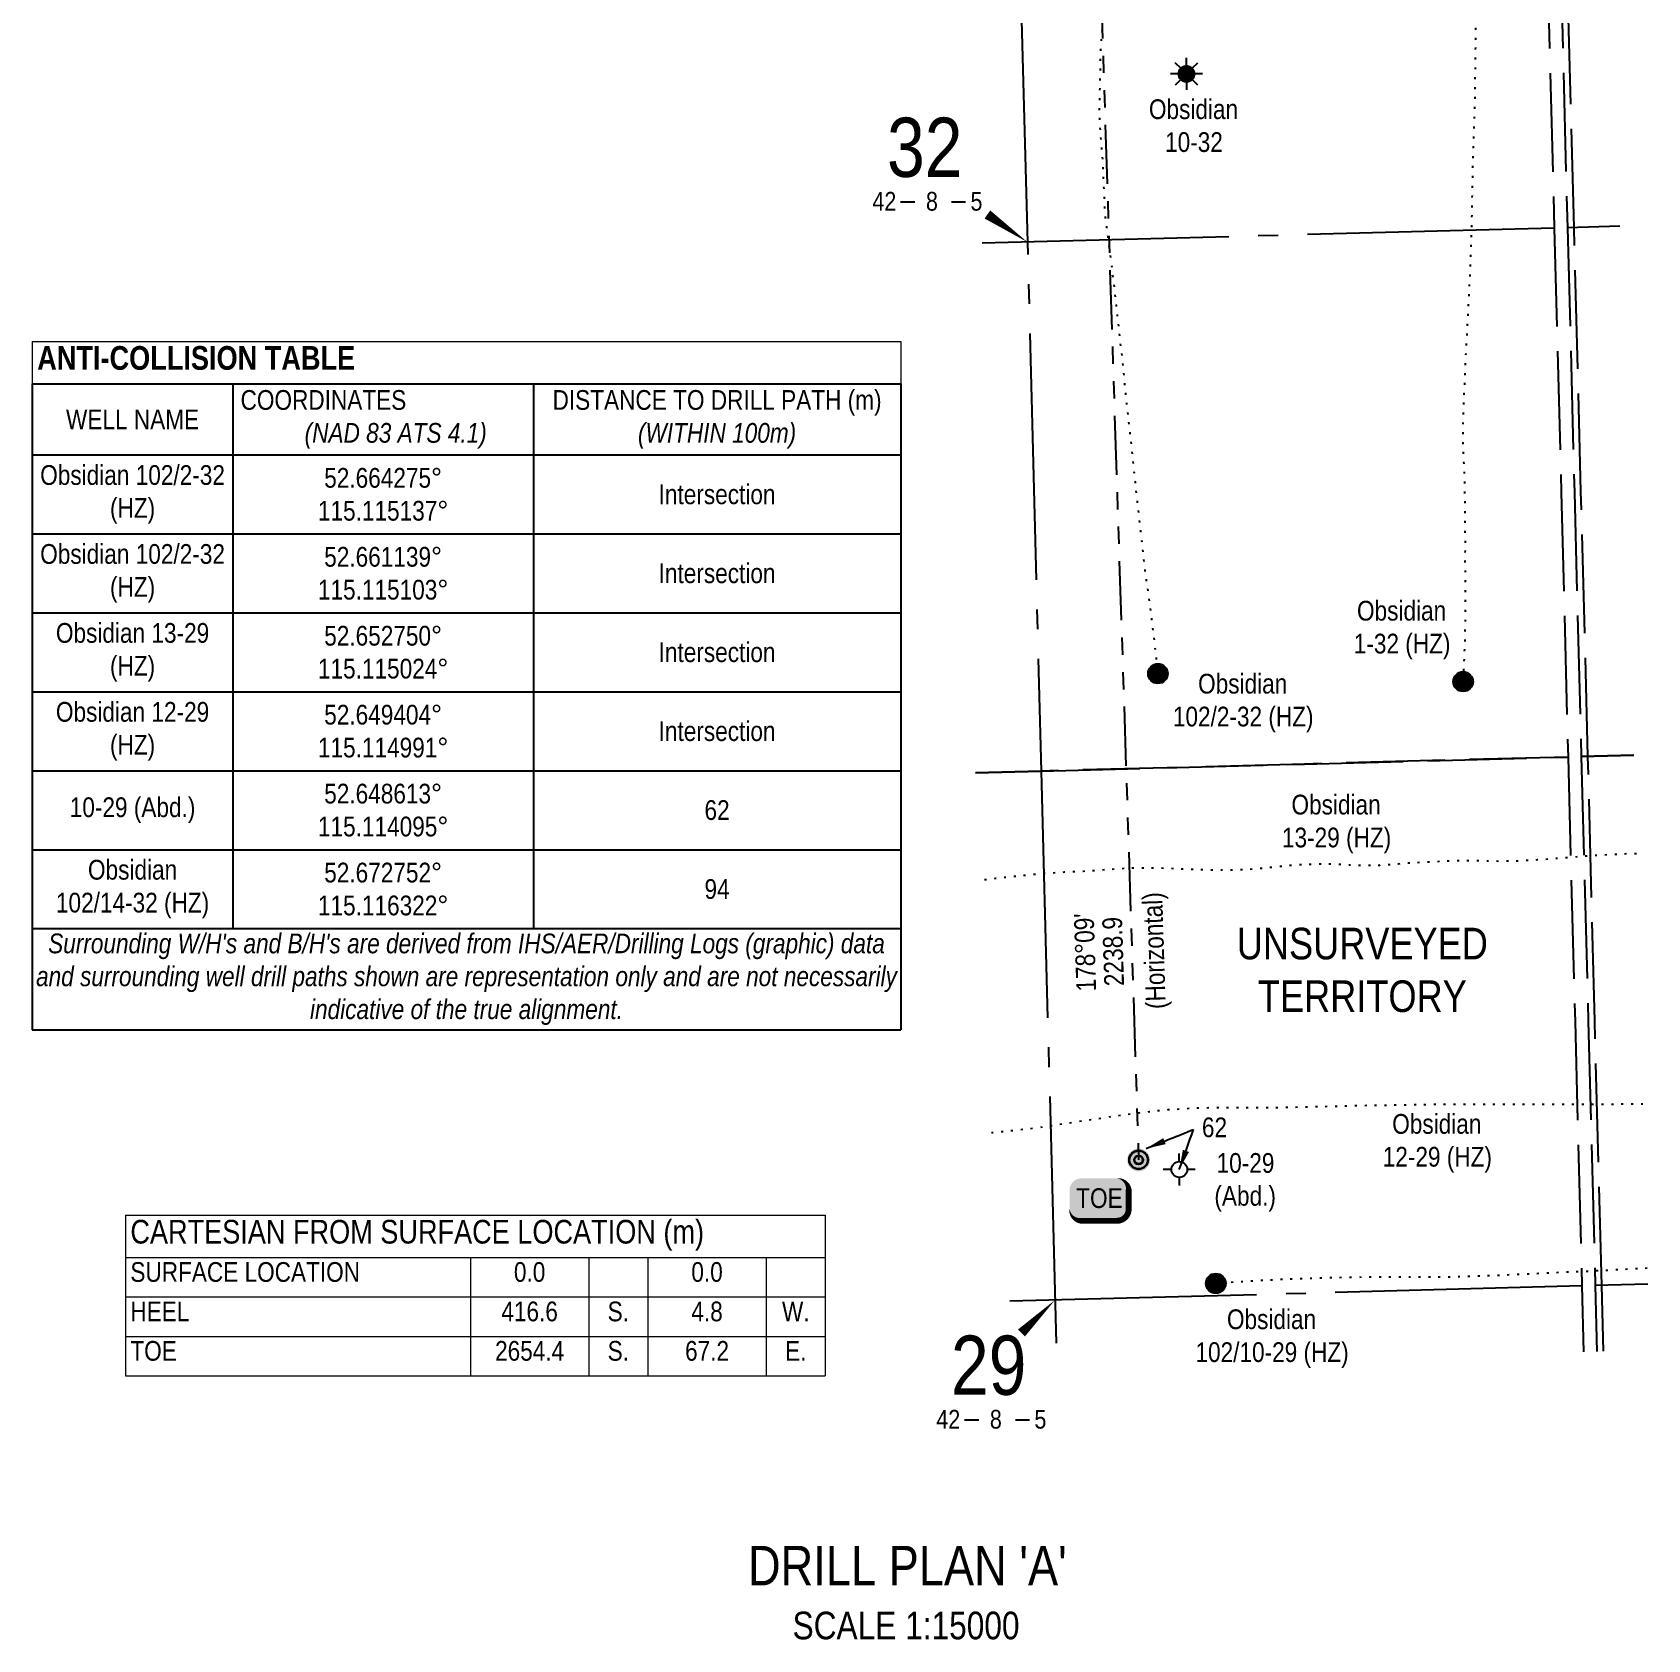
# Model space of a CAD drawing. Extents: x 623573 to 630850, y 5829278 to 5839468.
# Drawn here: x 628056 to 630512, y 5829278 to 5831721 of the extents above; entities that cross this region are included whole.
import ezdxf
from ezdxf.enums import TextEntityAlignment as Align

# ---------------------------------------------------------------- set-up
doc = ezdxf.new("R2010")
doc.units = 0
doc.header["$LTSCALE"] = 5
for name, pattern in [('foc-DOT', [1, 0.2, -0.8]), ('foc-DRILLPATH', [14.75, 6, -1.75, 1.75, -1.75, 1.75, -1.75]), ('foc-QUARTERLINE', [33, 25, -3, 2, -3]), ('foc-UNSURVEYED', [12.5, 10, -2.5])]:
    doc.linetypes.add(name, pattern=pattern)
doc.layers.get('Defpoints').update_dxf_attribs({"color": 9})
for name, color, linetype in [('10', 1, 'Continuous'), ('9', 3, 'Continuous'), ('ABADATA-DRILL-T', 8, 'Continuous'), ('AS-DRILL', 8, 'foc-DOT'), ('AS-DRILL-T', 8, 'Continuous'), ('C-WS-S', 8, 'Continuous'), ('CG-NOTES', 7, 'Continuous'), ('DETAIL-T', 7, 'Continuous'), ('F-WS-S', 8, 'Continuous'), ('L-BD', 7, 'Continuous'), ('L-MON', 1, 'Continuous'), ('L-QSEC', 8, 'foc-QUARTERLINE'), ('L-SECLBL', 7, 'Continuous'), ('L-UNS-T', 3, 'Continuous'), ('L-USEC', 7, 'foc-UNSURVEYED'), ('P-PDRILLPATH', 12, 'foc-DRILLPATH')]:
    doc.layers.add(name, color=color, linetype=linetype)
doc.layers.add('T-TIE-T', color=201, linetype='Continuous', lineweight=18)
doc.styles.add('0', font='ARIALN.TTF')
doc.styles.add('80', font='ARIALN.TTF', dxfattribs={"height": 10})
doc.styles.add('80CG', font='ARIALN.TTF', dxfattribs={"height": 10})
doc.styles.add('80L', font='ARIALN.TTF', dxfattribs={"height": 10})
doc.styles.add('BOLD', font='ARIALNB.TTF')
doc.styles.add('SIMPLEX', font='ARIALN.TTF')
doc.dimstyles.new('Compass 5 000', dxfattribs={"dimscale": 5, "dimtxt": 9, "dimasz": 2, "dimexe": 0.2, "dimexo": 0.0625, "dimgap": 0.5, "dimtad": 0, "dimtih": 1, "dimtoh": 1, "dimzin": 0, "dimdsep": 46, "dimtxsty": '80CG', "dimcen": 0.1, "dimse1": 1, "dimse2": 1, "dimclrd": 256, "dimclrt": 256, "dimaunit": 1, "dimadec": 4, "dimazin": 0, "dimtfac": 0.06, "dimtofl": 0, "dimtmove": 0, "dimatfit": 1, "dimfxl": 0.2, "dimtolj": 1, "dimtzin": 0, "dimlwd": -1, "dimarcsym": 0})

# ---------------------------------------------------------------- blocks, each defined once
blk = doc.blocks.new('*T80')
at = {"layer": 'CG-NOTES', "color": 0, "lineweight": -2, "transparency": 16777216}
for p, q in [((0, -64.3), (1320, -64.3)), ((0, -64.3), (0, -1046.4)), ((304.7, -64.3), (304.7, -892.5)), ((761.9, -64.3), (761.9, -892.5)), ((1320, -64.3), (1320, -1046.4)), ((0, -172.5), (1320, -172.5)), ((0, -292.5), (1320, -292.5)), ((0, -412.5), (1320, -412.5)), ((0, -532.5), (1320, -532.5)), ((0, -652.5), (1320, -652.5)), ((0, -772.5), (1320, -772.5)), ((0, -892.5), (1320, -892.5)), ((0, -1046.4), (1320, -1046.4))]:
    blk.add_line(p, q, dxfattribs=at)
at = {"layer": 'Defpoints', "color": 8, "linetype": 'ByBlock', "lineweight": 0, "transparency": 16777216}
for p, q in [((0, 0), (1320, 0)), ((0, 0), (0, -64.3)), ((1320, 0), (1320, -64.3))]:
    blk.add_line(p, q, dxfattribs=at)
at = {"layer": 'CG-NOTES', "color": 154, "transparency": 16777216, "insert": (7.5, -7), "char_height": 36, "width": 1305, "attachment_point": 1, "style": 'BOLD'}
blk.add_mtext('{\\C14;ANTI-COLLISION TABLE}', dxfattribs=at)
at = {"layer": 'CG-NOTES', "transparency": 16777216, "char_height": 30, "attachment_point": 5, "style": '0'}
for s, insert, width in [('COORDINATES                         {\\fArial Narrow|b0|i1|c0|p34;(NAD 83 ATS 4.1)}', (533.3, -118.4), 442.12), ('DISTANCE TO DRILL PATH (m) {\\fArial Narrow|b0|i1|c0|p34;(WITHIN 100m)}', (1040.9, -118.4), 543.133), ('WELL NAME', (152.4, -118.4), 289.747), ('Obsidian 102/2-32 (HZ)', (152.4, -232.5), 289.747), ('52.664275°^J115.115137°', (533.3, -232.5), 442.12), ('Intersection', (1040.9, -232.5), 543.133), ('Obsidian 102/2-32 (HZ)', (152.4, -352.5), 289.747), ('52.661139°^J115.115103°', (533.3, -352.5), 442.12), ('Intersection', (1040.9, -352.5), 543.133), ('Obsidian 13-29 (HZ)', (152.4, -472.5), 289.747), ('52.652750°^J115.115024°', (533.3, -472.5), 442.12), ('Intersection', (1040.9, -472.5), 543.133), ('Obsidian 12-29 (HZ)', (152.4, -592.5), 289.747), ('52.649404°^J115.114991°', (533.3, -592.5), 442.12), ('Intersection', (1040.9, -592.5), 543.133), ('52.648613°^J115.114095°', (533.3, -712.5), 442.12), ('10-29 (Abd.)', (152.4, -712.5), 289.747), ('62', (1040.9, -712.5), 543.133), ('Obsidian 102/14-32 (HZ)', (152.4, -832.5), 289.747), ('52.672752°^J115.116322°', (533.3, -832.5), 442.12), ('94', (1040.9, -832.5), 543.133), ("{\\fArial Narrow|b0|i1|c0|p34;Surrounding W/H's and B/H's are derived from IHS/AER/Drilling Logs (graphic) data and surrounding well drill paths shown are representation only and are not necessarily indicative of the true alignment.}", (660, -969.5), 1305)]:
    blk.add_mtext(s, dxfattribs=dict(at, insert=insert, width=width))
blk = doc.blocks.new('*T82')
at = {"layer": 'Defpoints', "color": 8, "linetype": 'ByBlock', "lineweight": 0, "transparency": 16777216}
for p, q in [((0, 0), (1063.9, 0)), ((0, 0), (0, -244.1)), ((1063.9, 0), (1063.9, -244.1)), ((0, -64.2), (1063.9, -64.2)), ((524.4, -64.2), (524.4, -244.1)), ((704.3, -64.2), (704.3, -244.1)), ((794.2, -64.2), (794.2, -244.1)), ((974, -64.2), (974, -244.1)), ((0, -124.2), (1063.9, -124.2)), ((0, -184.1), (1063.9, -184.1)), ((0, -244.1), (1063.9, -244.1))]:
    blk.add_line(p, q, dxfattribs=at)
at = {"layer": 'CG-NOTES', "color": 154, "transparency": 16777216, "insert": (7.5, -7), "char_height": 35.97, "width": 1048.948, "attachment_point": 1, "style": 'BOLD'}
blk.add_mtext('{\\fArial Narrow|b0|i0|c0|p34;\\C14;CARTESIAN FROM SURFACE LOCATION (m)}', dxfattribs=at)
at = {"layer": 'CG-NOTES', "transparency": 16777216, "style": '0'}
for s, insert, char_height, width, attachment_point in [('SURFACE LOCATION', (7.5, -71.2), 29.975, 509.445, 1), ('0.0', (614.4, -71.2), 29.97, 164.866, 2), ('0.0', (884.1, -71.2), 29.97, 164.866, 2), ('HEEL', (7.5, -131.2), 29.97, 509.445, 1), ('416.6', (614.4, -131.2), 29.97, 164.866, 2), ('S.', (749.2, -131.2), 29.97, 74.918, 2), ('4.8', (884.1, -131.2), 29.97, 164.866, 2), ('W.', (1019, -131.2), 29.97, 74.918, 2), ('TOE', (7.5, -191.1), 29.97, 509.445, 1), ('2654.4', (614.4, -191.1), 29.97, 164.866, 2), ('S.', (749.2, -191.1), 29.97, 74.918, 2), ('67.2', (884.1, -191.1), 29.97, 164.866, 2), ('E.', (1019, -191.1), 29.97, 74.918, 2)]:
    blk.add_mtext(s, dxfattribs=dict(at, insert=insert, char_height=char_height, width=width, attachment_point=attachment_point))
blk = doc.blocks.new('L-SECLBL')
at = {"layer": '9', "color": 7}
for p, q in [((-5.08, -27.83), (-12.29, -27.83)), ((20.7, -27.83), (13.5, -27.83))]:
    blk.add_line(p, q, dxfattribs=at)
at = {"layer": '10', "color": 2, "style": 'SIMPLEX'}
blk.add_attdef('SEC', text='', height=30, dxfattribs=at).set_placement((0, 0), align=Align.MIDDLE)
at = {"layer": '10', "color": 5, "style": '80L'}
blk.add_attdef('TWP', text='', height=9.5, dxfattribs=at).set_placement((-14.43, -27.37), align=Align.MIDDLE_RIGHT)
blk.add_attdef('RGE', text='', height=9.5, dxfattribs=at).set_placement((3.62, -27.37), align=Align.MIDDLE_CENTER)
blk.add_attdef('MER', text='', height=9.5, dxfattribs=at).set_placement((23.17, -27.37), align=Align.MIDDLE_LEFT)
blk = doc.blocks.new('BH-Existing')
at = {"layer": 'AS-DRILL-T'}
h = blk.add_hatch(color=256, dxfattribs=at)
h.dxf.hatch_style = 1
edge = h.paths.add_edge_path()
edge.add_arc((0, 0), 0.5, 0, 360)
blk.add_circle((0, 0), 0.5, dxfattribs=at)
blk = doc.blocks.new('GABD')
for p, q in [((-0.81, 0), (-1.62, 0)), ((0, 0.81), (0, 1.62)), ((1.62, 0), (0.81, 0)), ((0, -0.81), (0, -1.62))]:
    blk.add_line(p, q)
blk.add_circle((0, 0), 0.8)
blk = doc.blocks.new('GAS')
h = blk.add_hatch(color=255)
h.dxf.hatch_style = 1
edge = h.paths.add_edge_path()
edge.add_arc((0, 0), 0.9, 0, 360)
for p, q in [((-0.81, 0), (-1.62, 0)), ((-0.57, 0.57), (-1.14, 1.14)), ((0, 0.81), (0, 1.62)), ((0.57, 0.57), (1.14, 1.14)), ((1.62, 0), (0.81, 0)), ((-0.57, -0.57), (-1.14, -1.14)), ((0, -0.81), (0, -1.62)), ((1.14, -1.14), (0.57, -0.57))]:
    blk.add_line(p, q)
blk.add_circle((0, 0), 0.8)
blk = doc.blocks.new('plbh')
at = {"layer": 'L-MON'}
h = blk.add_hatch(color=255, dxfattribs=at)
h.dxf.hatch_style = 1
edge = h.paths.add_edge_path()
edge.add_arc((0, 0), 1.16, 0, 360)
h = blk.add_hatch(color=256, dxfattribs=at)
h.dxf.hatch_style = 1
h.paths.add_polyline_path([(-0.96, 0, 1), (0.96, 0, 1)])
h.paths.add_polyline_path([(0.91, 0, -1), (-0.91, 0, -1)], flags=16)
h.paths.add_polyline_path([(0.45, 0, -1), (-0.45, 0, -1)], flags=0)
h = blk.add_hatch(color=256, dxfattribs=at)
h.dxf.hatch_style = 1
h.paths.add_polyline_path([(-0.45, 0, 1), (0.45, 0, 1)])
h.paths.add_polyline_path([(0.4, 0, -1), (-0.4, 0, -1)], flags=16)
at = {"layer": 'L-MON', "color": 240}
for radius in [0.96, 0.91, 0.45, 0.4]:
    blk.add_circle((0, 0), radius, dxfattribs=at)
blk = doc.blocks.new('*U98')
h = blk.add_hatch(color=255)
edge = h.paths.add_edge_path()
edge.add_line((-9, -11.5), (9, -11.5))
edge.add_arc((9, -5.5), 6, 270, 360)
edge.add_line((15, -5.5), (15, 4))
edge.add_arc((9, 4), 6, 0, 90)
edge.add_line((9, 10), (-9, 10))
edge.add_arc((-9, 4), 6, 90, 180)
edge.add_line((-15, 4), (-15, -5.5))
edge.add_arc((-9, -5.5), 6, 180, 270)
at = {"color": 14, "flags": 128}
blk.add_lwpolyline([(-9, -11.5, 3, 3, 0), (9, -11.5, 3, 3, 0.414214), (15, -5.5, 3, 3, 0), (15, 4, 3, 0, 0.414214), (9, 10, 0, 0, 0), (-9, 10, 0, 0, 0.414214), (-15, 4, 0, 0, 0), (-15, -5.5, 0, 3, 0.414214)], format="xyseb", close=True, dxfattribs=at)
at = {"color": 14, "style": '80'}
blk.add_attdef('ENTER_TEXT_001', (-26.85, -4.92), '', height=10, dxfattribs=at)

msp = doc.modelspace()

# ---------------------------------------------------------------- linework, layer by layer
at = {"layer": 'AS-DRILL', "ltscale": 3, "flags": 128}
for points in [[(630385.064, 5833241.493), (630381.893, 5833237.352), (630377.368, 5833231.021), (630372.862, 5833224.36), (630368.362, 5833217.459), (630363.969, 5833210.671), (630359.461, 5833203.69), (630355.011, 5833196.791), (630350.613, 5833189.842), (630346.308, 5833182.757), (630342.09, 5833175.393), (630337.981, 5833167.722), (630334.072, 5833160.027), (630330.127, 5833152.17), (630326.058, 5833144.11), (630321.969, 5833136.06), (630317.742, 5833127.896), (630313.513, 5833119.821), (630308.401, 5833109.963), (630298.644, 5833091.11), (630291.113, 5833076.617), (630286.915, 5833068.523), (630278.574, 5833052.098), (630274.44, 5833043.846), (630270.42, 5833035.808), (630266.302, 5833027.717), (630262.095, 5833019.573), (630257.87, 5833011.349), (630253.722, 5833003.247), (630249.586, 5832995.055), (630245.328, 5832986.55), (630241.068, 5832978.145), (630236.847, 5832969.761), (630232.623, 5832961.127), (630228.548, 5832952.537), (630224.521, 5832944.028), (630220.476, 5832935.408), (630216.407, 5832926.588), (630212.512, 5832918.003), (630208.663, 5832909.168), (630204.99, 5832900.508), (630201.408, 5832891.781), (630197.968, 5832883.017), (630194.554, 5832873.994), (630191.348, 5832865.067), (630188.353, 5832856.105), (630185.464, 5832846.916), (630182.67, 5832837.919), (630179.813, 5832828.651), (630177.04, 5832819.604), (630174.369, 5832810.481), (630171.933, 5832801.564), (630169.556, 5832792.318), (630167.316, 5832783.166), (630165.127, 5832773.975), (630162.843, 5832764.592), (630160.63, 5832755.18), (630158.659, 5832745.725), (630156.914, 5832736.366), (630155.355, 5832726.831), (630154.03, 5832717.493), (630152.859, 5832708.019), (630151.967, 5832698.612), (630151.324, 5832689.202), (630150.875, 5832679.687), (630150.619, 5832670.027), (630150.563, 5832660.362), (630150.828, 5832650.696), (630151.451, 5832641.069), (630152.365, 5832631.44), (630153.526, 5832621.937), (630154.818, 5832612.358), (630156.176, 5832602.99), (630157.693, 5832593.607), (630160.942, 5832575.066), (630164.164, 5832556.804), (630167.46, 5832538.405), (630170.98, 5832520.221), (630174.732, 5832501.573), (630178.432, 5832483.405), (630182.209, 5832464.958), (630185.921, 5832446.669), (630189.53, 5832428.538), (630193.073, 5832409.845), (630196.476, 5832391.158), (630199.882, 5832372.771), (630203.226, 5832354.032), (630206.29, 5832335.317), (630208.846, 5832316.527), (630211.149, 5832297.832), (630213.831, 5832279.166), (630216.617, 5832260.373), (630219.202, 5832241.604), (630221.81, 5832223.086), (630224.586, 5832204.273), (630227.321, 5832185.508), (630230.129, 5832167.016), (630233.32, 5832148.424), (630236.726, 5832130.007), (630240.231, 5832111.643), (630243.691, 5832093.077), (630245.279, 5832084.056), (630246.896, 5832074.685), (630248.264, 5832065.278), (630249.184, 5832056.159), (630249.764, 5832046.691), (630250.093, 5832037.227), (630250.511, 5832018.301), (630250.739, 5831999.421), (630250.888, 5831980.068), (630250.604, 5831961.244), (630249.556, 5831942.169), (630248.166, 5831923.126), (630247.06, 5831904.361), (630246.483, 5831885.239), (630246.534, 5831866.204), (630247.078, 5831847.101), (630247.873, 5831828.276), (630248.958, 5831809.108), (630249.897, 5831789.796), (630250.318, 5831770.39), (630250.49, 5831751.328), (630250.445, 5831732.14), (630250.209, 5831713.017), (630249.994, 5831693.835), (630249.693, 5831674.5), (630249.418, 5831655.286), (630249.297, 5831636.327), (630248.998, 5831616.922), (630248.53, 5831597.863), (630248.003, 5831578.743), (630247.359, 5831559.889), (630246.657, 5831540.584), (630246.03, 5831521.461), (630245.527, 5831502.601), (630245.133, 5831483.374), (630244.825, 5831464.289), (630244.501, 5831445.454), (630244.067, 5831426.236), (630243.556, 5831407.266), (630242.884, 5831387.962), (630242.087, 5831368.854), (630241.39, 5831349.749), (630240.558, 5831330.791), (630239.483, 5831311.606), (630238.534, 5831292.564), (630237.559, 5831273.362), (630236.55, 5831254.329), (630235.514, 5831235.165), (630234.687, 5831216.046), (630233.949, 5831196.96), (630232.975, 5831178.138), (630232.104, 5831159.149), (630231.495, 5831140.136), (630231.111, 5831121.269), (630231.029, 5831101.981), (630231.444, 5831082.805), (630232.364, 5831063.812), (630233.263, 5831044.89), (630233.723, 5831025.915), (630233.841, 5831006.592), (630233.964, 5830987.508), (630234.219, 5830968.318), (630234.395, 5830949.106), (630234.289, 5830929.957), (630234.249, 5830910.969), (630234.443, 5830891.808), (630234.569, 5830872.604), (630234.477, 5830853.295), (630234.372, 5830834.116), (630234.281, 5830814.797), (630233.846, 5830795.599), (630233.153, 5830776.724), (630232.437, 5830757.938), (630231.468, 5830733.965)], [(629655.087, 5833222.087), (629656.531, 5833215.035), (629658.169, 5833207.095), (629659.335, 5833201.544), (629659.837, 5833199.186), (629661.558, 5833191.118), (629663.336, 5833182.802), (629665.19, 5833174.277), (629667.258, 5833165.188), (629668.247, 5833161.033), (629670.127, 5833153.049), (629672.377, 5833143.515), (629674.549, 5833134.669), (629676.734, 5833125.703), (629678.861, 5833116.685), (629680.938, 5833107.647), (629682.947, 5833098.536), (629684.878, 5833089.363), (629686.801, 5833080.091), (629688.696, 5833070.737), (629690.442, 5833061.369), (629692.168, 5833051.981), (629693.955, 5833042.555), (629695.793, 5833033.1), (629697.681, 5833023.656), (629699.787, 5833014.278), (629702.002, 5833004.922), (629704.149, 5832995.525), (629706.256, 5832986.117), (629708.213, 5832976.665), (629710.161, 5832967.213), (629712.367, 5832957.837), (629714.664, 5832948.454), (629716.93, 5832939.08), (629719.25, 5832929.908), (629724.041, 5832911.197), (629726.297, 5832901.823), (629728.404, 5832892.415), (629730.432, 5832882.974), (629732.39, 5832873.512), (629734.397, 5832864.102), (629736.514, 5832854.694), (629738.705, 5832845.508), (629741.02, 5832836.145), (629743.316, 5832826.772), (629745.612, 5832817.389), (629747.789, 5832807.983), (629749.806, 5832798.562), (629751.794, 5832789.121), (629753.702, 5832779.658), (629755.58, 5832770.204), (629757.587, 5832760.783), (629759.734, 5832751.386), (629761.85, 5832741.978), (629763.868, 5832732.547), (629765.895, 5832723.127), (629767.763, 5832713.663), (629769.313, 5832704.14), (629770.573, 5832694.58), (629771.544, 5832685.002), (629772.496, 5832675.394), (629773.427, 5832665.795), (629774.099, 5832656.169), (629774.441, 5832646.545), (629774.453, 5832636.922), (629774.375, 5832627.266), (629774.307, 5832617.621), (629774.194, 5832608.205), (629773.936, 5832598.565), (629773.437, 5832588.969), (629772.619, 5832579.324), (629771.744, 5832570.328), (629769.63, 5832550.556), (629767.32, 5832531.409), (629766.22, 5832521.827), (629765.051, 5832512.223), (629761.976, 5832491.726), (629758.822, 5832473.107), (629755.584, 5832454.636), (629752.157, 5832436.14), (629748.62, 5832417.611), (629745.54, 5832399.224), (629743.209, 5832380.527), (629742.213, 5832371.147), (629741.208, 5832361.778), (629740.303, 5832352.401), (629739.499, 5832342.987), (629738.695, 5832333.592), (629737.901, 5832324.179), (629737.135, 5832314.805), (629736.302, 5832305.38), (629735.376, 5832296.023), (629734.331, 5832286.662), (629733.104, 5832277.337), (629731.707, 5832268.027), (629730.219, 5832258.745), (629728.692, 5832249.452), (629727.145, 5832240.159), (629725.657, 5832230.866), (629724.21, 5832221.545), (629722.683, 5832212.242), (629721.086, 5832202.947), (629719.408, 5832193.67), (629718.042, 5832185.862), (629716.464, 5832176.567), (629714.807, 5832167.281), (629713.128, 5832158.014), (629711.51, 5832148.738), (629709.994, 5832139.415), (629708.567, 5832130.085), (629707.351, 5832120.76), (629706.395, 5832111.402), (629705.631, 5832102.008), (629705.037, 5832092.6), (629704.489, 5832082.942), (629703.94, 5832073.344), (629703.306, 5832063.935), (629702.647, 5832054.324), (629702.083, 5832044.906), (629701.588, 5832035.55), (629701.047, 5832026.023), (629700.45, 5832016.344), (629699.941, 5832006.747), (629699.467, 5831997.331), (629698.949, 5831987.675), (629698.332, 5831978.005), (629697.677, 5831968.615), (629697.06, 5831958.945), (629696.443, 5831949.246), (629695.857, 5831939.557), (629695.439, 5831929.913), (629695.201, 5831920.273), (629694.913, 5831910.643), (629694.544, 5831901.02), (629694.146, 5831891.376), (629693.718, 5831881.732), (629693.27, 5831872.096), (629692.772, 5831862.47), (629692.514, 5831852.84), (629692.631, 5831843.4), (629692.733, 5831833.759), (629692.535, 5831824.111), (629692.086, 5831814.496), (629691.428, 5831804.875), (629690.588, 5831795.3), (629689.669, 5831785.703), (629688.729, 5831776.135), (629687.779, 5831766.547), (629686.719, 5831756.976), (629685.519, 5831747.411), (629684.259, 5831737.845), (629683.059, 5831728.28), (629681.999, 5831718.679), (629681.16, 5831709.094), (629680.551, 5831699.485), (629680.162, 5831689.861), (629679.954, 5831680.223), (629679.977, 5831670.57), (629679.809, 5831660.932), (629679.451, 5831651.289), (629679.163, 5831641.649), (629678.879, 5831632.618), (629678.637, 5831622.368), (629678.469, 5831612.731), (629678.421, 5831603.106), (629678.573, 5831593.467), (629678.886, 5831583.822), (629679.99, 5831564.554), (629680.802, 5831554.942), (629681.713, 5831545.332), (629682.516, 5831535.7), (629683.188, 5831526.074), (629683.75, 5831516.446), (629684.152, 5831506.793), (629684.555, 5831497.15), (629684.977, 5831487.498), (629685.34, 5831477.854), (629685.701, 5831468.25), (629686.084, 5831458.597), (629686.626, 5831448.958), (629687.507, 5831439.368), (629688.678, 5831429.805), (629689.968, 5831420.236), (629691.229, 5831410.655), (629692.42, 5831401.093), (629694.941, 5831381.962), (629697.318, 5831362.998), (629699.6, 5831343.851), (629701.842, 5831324.683), (629703.954, 5831305.512), (629706.107, 5831286.312), (629708.189, 5831267.13), (629710.296, 5831248.168), (629712.518, 5831229.01), (629714.53, 5831209.846), (629716.372, 5831190.668), (629718.275, 5831171.471), (629720.228, 5831152.275), (629722.29, 5831133.113), (629724.572, 5831113.946), (629726.774, 5831094.767), (629728.737, 5831075.582), (629730.669, 5831056.406), (629732.692, 5831037.202), (629733.753, 5831027.627), (629734.798, 5831018.251), (629736.911, 5830999.069), (629737.992, 5830989.474), (629739.073, 5830979.889), (629740.27, 5830969.307), (629741.215, 5830960.739), (629742.286, 5830951.153), (629743.317, 5830941.567), (629745.329, 5830922.383), (629747.622, 5830903.207), (629750.253, 5830884.089), (629752.967, 5830865.223), (629755.538, 5830846.104), (629757.96, 5830826.961), (629759.857, 5830811.785), (629762.664, 5830788.641), (629764.842, 5830769.611), (629765.701, 5830762.021), (629767.477, 5830746.122)], [(630494.876, 5830472.405), (630486.147, 5830472.211), (630476.622, 5830471.889), (630467.281, 5830471.412), (630457.961, 5830470.926), (630439.16, 5830469.938), (630410.861, 5830468.019), (630401.387, 5830467.279), (630382.371, 5830465.755), (630372.737, 5830465.01), (630362.934, 5830464.261), (630344.074, 5830462.862), (630334.568, 5830462.21), (630315.435, 5830461.304), (630305.859, 5830461.041), (630286.589, 5830460.801), (630277.093, 5830460.89), (630267.544, 5830461.088), (630248.213, 5830461.627), (630238.545, 5830461.811), (630219.405, 5830461.575), (630209.741, 5830461.19), (630190.411, 5830460.188), (630171.222, 5830459.141), (630161.611, 5830458.666), (630152.211, 5830458.168), (630142.585, 5830457.503), (630132.943, 5830456.698), (630123.45, 5830455.926), (630113.825, 5830455.262), (630104.236, 5830454.698), (630085.002, 5830454.209), (630075.525, 5830454.369), (630065.892, 5830454.714), (630056.286, 5830455.2), (630046.665, 5830455.876), (630037.036, 5830456.472), (630027.376, 5830456.707), (630017.756, 5830456.582), (629998.612, 5830456.106), (629988.978, 5830455.751), (629979.369, 5830455.197), (629970.005, 5830454.489), (629960.385, 5830453.604), (629941.18, 5830451.646), (629931.614, 5830450.603), (629912.633, 5830448.87), (629903.135, 5830448.299), (629884.087, 5830447.595), (629874.429, 5830447.41), (629864.929, 5830447.288), (629855.274, 5830447.313), (629845.597, 5830447.467), (629836.166, 5830447.768), (629826.522, 5830448.173), (629816.879, 5830448.538), (629797.622, 5830449.29), (629788.198, 5830449.691), (629778.675, 5830450.049), (629759.614, 5830450.605), (629739.646, 5830450.637), (629730.04, 5830450.363), (629720.407, 5830449.958), (629710.918, 5830449.427), (629701.491, 5830448.808), (629682.49, 5830447.455), (629672.856, 5830446.73), (629653.829, 5830445.627), (629644.177, 5830445.191), (629624.878, 5830444.141), (629615.289, 5830443.587), (629596.378, 5830442.257), (629587.006, 5830441.439), (629577.516, 5830440.547), (629558.518, 5830438.714), (629548.931, 5830437.731), (629530.09, 5830435.632), (629520.476, 5830434.507), (629510.872, 5830433.383), (629501.517, 5830432.325), (629494.356, 5830431.711)], [(630504.842, 5830091.684), (630495.795, 5830091.654), (630476.931, 5830091.575), (630467.43, 5830091.474), (630457.9, 5830091.362), (630448.559, 5830091.255), (630429.516, 5830091.151), (630420.164, 5830091.074), (630391.657, 5830090.99), (630363.504, 5830091.106), (630335.145, 5830091.066), (630316.108, 5830091.083), (630306.754, 5830091.086), (630278.184, 5830091.11), (630249.626, 5830091.045), (630221.296, 5830091.016), (630192.906, 5830091.036), (630164.555, 5830090.706), (630136.16, 5830090.125), (630107.761, 5830089.724), (630079.29, 5830089.371), (630060.055, 5830088.943), (630040.734, 5830088.362), (630031.087, 5830088.086), (630012.102, 5830087.664), (630002.654, 5830087.464), (629973.851, 5830086.803), (629945.287, 5830086.197), (629916.77, 5830086.093), (629888.174, 5830086.308), (629859.628, 5830086.173), (629840.56, 5830085.839), (629830.914, 5830085.573), (629821.209, 5830085.237), (629811.559, 5830084.731), (629801.921, 5830084.156), (629783.058, 5830082.897), (629773.657, 5830082.058), (629754.634, 5830080.025), (629745.149, 5830078.933), (629716.387, 5830075.242), (629697.502, 5830072.532), (629687.966, 5830071.129), (629659.309, 5830066.84), (629630.892, 5830062.587), (629602.256, 5830058.248), (629573.592, 5830054.269), (629545.138, 5830051.016), (629516.521, 5830048.248), (629504.376, 5830047.207)], [(630511.373, 5829842.184), (630487.025, 5829841.106), (630458.2, 5829839.409), (630429.7, 5829837.931), (630401.001, 5829836.738), (630372.464, 5829835.489), (630343.693, 5829834.044), (630314.9, 5829832.648), (630286.172, 5829831.434), (630257.275, 5829830.156), (630228.532, 5829829.141), (630199.736, 5829828.606), (630170.986, 5829828.592), (630142.041, 5829828.803), (630113.259, 5829828.848), (630084.496, 5829828.583), (630055.956, 5829828.194), (630026.723, 5829827.577), (629997.987, 5829826.663), (629969.054, 5829825.614), (629940.088, 5829824.333), (629911.38, 5829822.74), (629882.446, 5829821.01), (629873.477, 5829820.472), (629855.512, 5829819.304)]]:
    msp.add_lwpolyline(points, dxfattribs=at)
at = {"layer": 'L-QSEC', "ltscale": 3}
for p, q in [((629546.931, 5832253.047), (629590.065, 5830598.029)), ((630369.943, 5831423.537), (629469.139, 5831399.466)), ((630469.909, 5831426.187), (630390.056, 5831424.064)), ((629590.065, 5830598.029), (629613.614, 5829693.946)), ((630412.042, 5829815.316), (629511.046, 5829791.232)), ((630512.007, 5829817.967), (630432.155, 5829815.842))]:
    msp.add_line(p, q, dxfattribs=at)
at = {"layer": 'L-SECLBL', "flags": 128}
for points in [[(629569.108, 5831402.137, 0, 14.995, 0), (629508.316, 5831444.125, 0, 0, 0)], [(629611.01, 5829793.904, 0, 14.995, 0), (629560.033, 5829743.83, 0, 0, 0)]]:
    msp.add_lwpolyline(points, format="xyseb", dxfattribs=at)
at = {"layer": 'L-USEC', "ltscale": 3}
for p, q in [((630358.872, 5831846.443), (630369.943, 5831423.537)), ((630378.986, 5831846.969), (630390.056, 5831424.064)), ((630400.097, 5831424.339), (630389.028, 5831847.246)), ((630369.943, 5831423.537), (630380.468, 5831021.483)), ((630390.056, 5831424.064), (630400.581, 5831022.01)), ((630410.623, 5831022.285), (630400.097, 5831424.339)), ((630380.468, 5831021.483), (630390.992, 5830619.427)), ((630400.581, 5831022.01), (630411.106, 5830619.954)), ((630421.147, 5830620.229), (630410.623, 5831022.285)), ((629990.528, 5830608.729), (629590.065, 5830598.029)), ((629590.065, 5830598.029), (629990.528, 5830608.729)), ((630390.992, 5830619.427), (629990.528, 5830608.729)), ((629990.528, 5830608.729), (630390.992, 5830619.427)), ((630390.992, 5830619.427), (630401.517, 5830217.372)), ((630490.958, 5830622.078), (630411.106, 5830619.954)), ((630411.106, 5830619.954), (630490.958, 5830622.078)), ((630411.106, 5830619.954), (630421.63, 5830217.899)), ((630431.671, 5830218.175), (630421.147, 5830620.229)), ((629590.065, 5830598.029), (629490.092, 5830595.358)), ((629490.092, 5830595.358), (629590.065, 5830598.029)), ((630401.517, 5830217.372), (630412.042, 5829815.316)), ((630421.63, 5830217.899), (630432.155, 5829815.842)), ((630442.196, 5829816.118), (630431.671, 5830218.175)), ((630412.042, 5829815.316), (630414.659, 5829715.35)), ((630432.155, 5829815.842), (630434.772, 5829715.887)), ((630444.813, 5829716.156), (630442.196, 5829816.118))]:
    msp.add_line(p, q, dxfattribs=at)
at = {"layer": 'P-PDRILLPATH', "ltscale": 3}
msp.add_line((629666.14, 5832243.948), (629738.14, 5830006.948), dxfattribs=at)

# ---------------------------------------------------------------- block references
for name, p in [('*T80', (628056.467, 5831251.044)), ('*T82', (628198.038, 5829922.81))]:
    msp.add_blockref(name, p)
at = {"layer": 'AS-DRILL-T', "xscale": 29.98945950000015, "yscale": 29.98945950000015, "zscale": 29.98945950000015}
for p in [(629767.477, 5830746.122), (630231.468, 5830733.965), (629855.512, 5829819.304)]:
    msp.add_blockref('BH-Existing', p, dxfattribs=at)
at = {"layer": 'C-WS-S', "color": 6, "xscale": 14.99472975000008, "yscale": 14.99472975000008, "zscale": 14.99472975000008}
msp.add_blockref('GAS', (629810.836, 5831657.773), dxfattribs=at)
at = {"layer": 'CG-NOTES'}
ref = msp.add_blockref('*U98', (629678.122, 5829948.891), dxfattribs=dict(at, xscale=2.999115960000029, yscale=2.999115960000029, zscale=2.999115960000029))
ref.add_attrib('ENTER_TEXT_001', 'TOE', (629643.293, 5829933.885), dxfattribs={"layer": '0', "color": 14, "height": 29.9912, "style": '80'})
at = {"layer": 'F-WS-S', "color": 6, "xscale": 14.99472975000008, "yscale": 14.99472975000008, "zscale": 14.99472975000008}
msp.add_blockref('GABD', (629800.026, 5829992.396), dxfattribs=at)
at = {"layer": 'L-MON', "color": 6, "xscale": 14.99472975000008, "yscale": 14.99472975000008, "zscale": 14.99472975000008}
msp.add_blockref('plbh', (629738.14, 5830006.948), dxfattribs=at)
at = {"layer": 'L-SECLBL', "color": 2, "xscale": 3.00000000000001, "yscale": 3.00000000000001, "zscale": 3.00000000000001}
for p, values in [((629413.097, 5831546.288), {'SEC': '32', 'TWP': '42', 'RGE': '8', 'MER': '5'}), ((629510.27, 5829694.9), {'SEC': '29', 'TWP': '42', 'RGE': '8', 'MER': '5'})]:
    msp.add_blockref('L-SECLBL', p, dxfattribs=at).add_auto_attribs(values)

# ---------------------------------------------------------------- texts
at = {"layer": 'ABADATA-DRILL-T', "char_height": 29.98946, "attachment_point": 1, "style": '80L'}
for s, width, insert in [('\\pi-43.481;Obsidian\\P\\pi-18.933;10-32', 44.49184, (629797.309, 5831619.15)), ('\\pi6.8852;Obsidian\\P\\pi2.0166;1-32 (HZ)', 145.22497, (630063.211, 5830856.813)), ('\\pi40.333;Obsidian\\P\\pi2.0283;102/2-32 (HZ)', 212.12128, (629788.22, 5830745.881)), ('\\pi17.859;Obsidian\\P\\pi3.4366;13-29 (HZ)', 167.17166, (629952.652, 5830562.06)), ('\\pi16.442;Obsidian\\P\\pi2.0199;12-29 (HZ)', 164.3382, (630107.211, 5830076.72)), ('\\pi-19.066;10-29\\P\\pi-22.452;(Abd.)', 44.49184, (629875.806, 5830017.343)), ('\\pi49.89;Obsidian\\P\\pi2.0317;102/10-29 (HZ)', 231.23452, (629822.559, 5829779.741))]:
    msp.add_mtext_dynamic_manual_height_columns(s, width=width, gutter_width=49.976, heights=[0], dxfattribs=dict(at, insert=insert))
at = {"layer": 'DETAIL-T', "color": 3, "insert": (629043.652, 5829420.268), "char_height": 60, "width": 677.50259, "attachment_point": 1, "style": '80CG'}
msp.add_mtext("\\pi100.67;DRILL PLAN 'A'\\P\\pi168.5;{\\H0.7x;SCALE 1:15000}", dxfattribs=at)
at = {"layer": 'L-BD', "color": 5, "style": '80L'}
for s, height, rotation, p in [('(Horizontal) ', 29.98946, 91.843611, (629765.247, 5830329.926)), ("178°09'", 29.9895, 91.8435, (629656.726, 5830322.368)), ('2238.9', 29.9895, 91.8435, (629699.439, 5830323.743))]:
    msp.add_text(s, height=height, rotation=rotation, dxfattribs=at).set_placement(p, align=Align.MIDDLE)
at = {"layer": 'L-UNS-T', "color": 3, "insert": (630078.224, 5830295.503), "char_height": 47.98314, "attachment_point": 5, "style": '80L'}
msp.add_mtext_dynamic_manual_height_columns('UNSURVEYED TERRITORY', width=126.41375, gutter_width=47.5, heights=[0], dxfattribs=at)
at = {"layer": 'T-TIE-T', "style": '80L'}
msp.add_text('62', height=29.9806, dxfattribs=at).set_placement((629853.532, 5830056.514), align=Align.MIDDLE)

# ---------------------------------------------------------------- leaders
at = {"layer": 'T-TIE-T', "path_type": 1}
for points in [[(629749.665, 5830024.301), (629821.652, 5830053.252)], [(629800.026, 5829992.396), (629821.652, 5830053.252)]]:
    msp.add_leader(points, dimstyle='Compass 5 000', override={"dimasz": 6, "dimgap": 0.5, "dimtad": 0}, dxfattribs=at)

doc.saveas('drawing.dxf')
